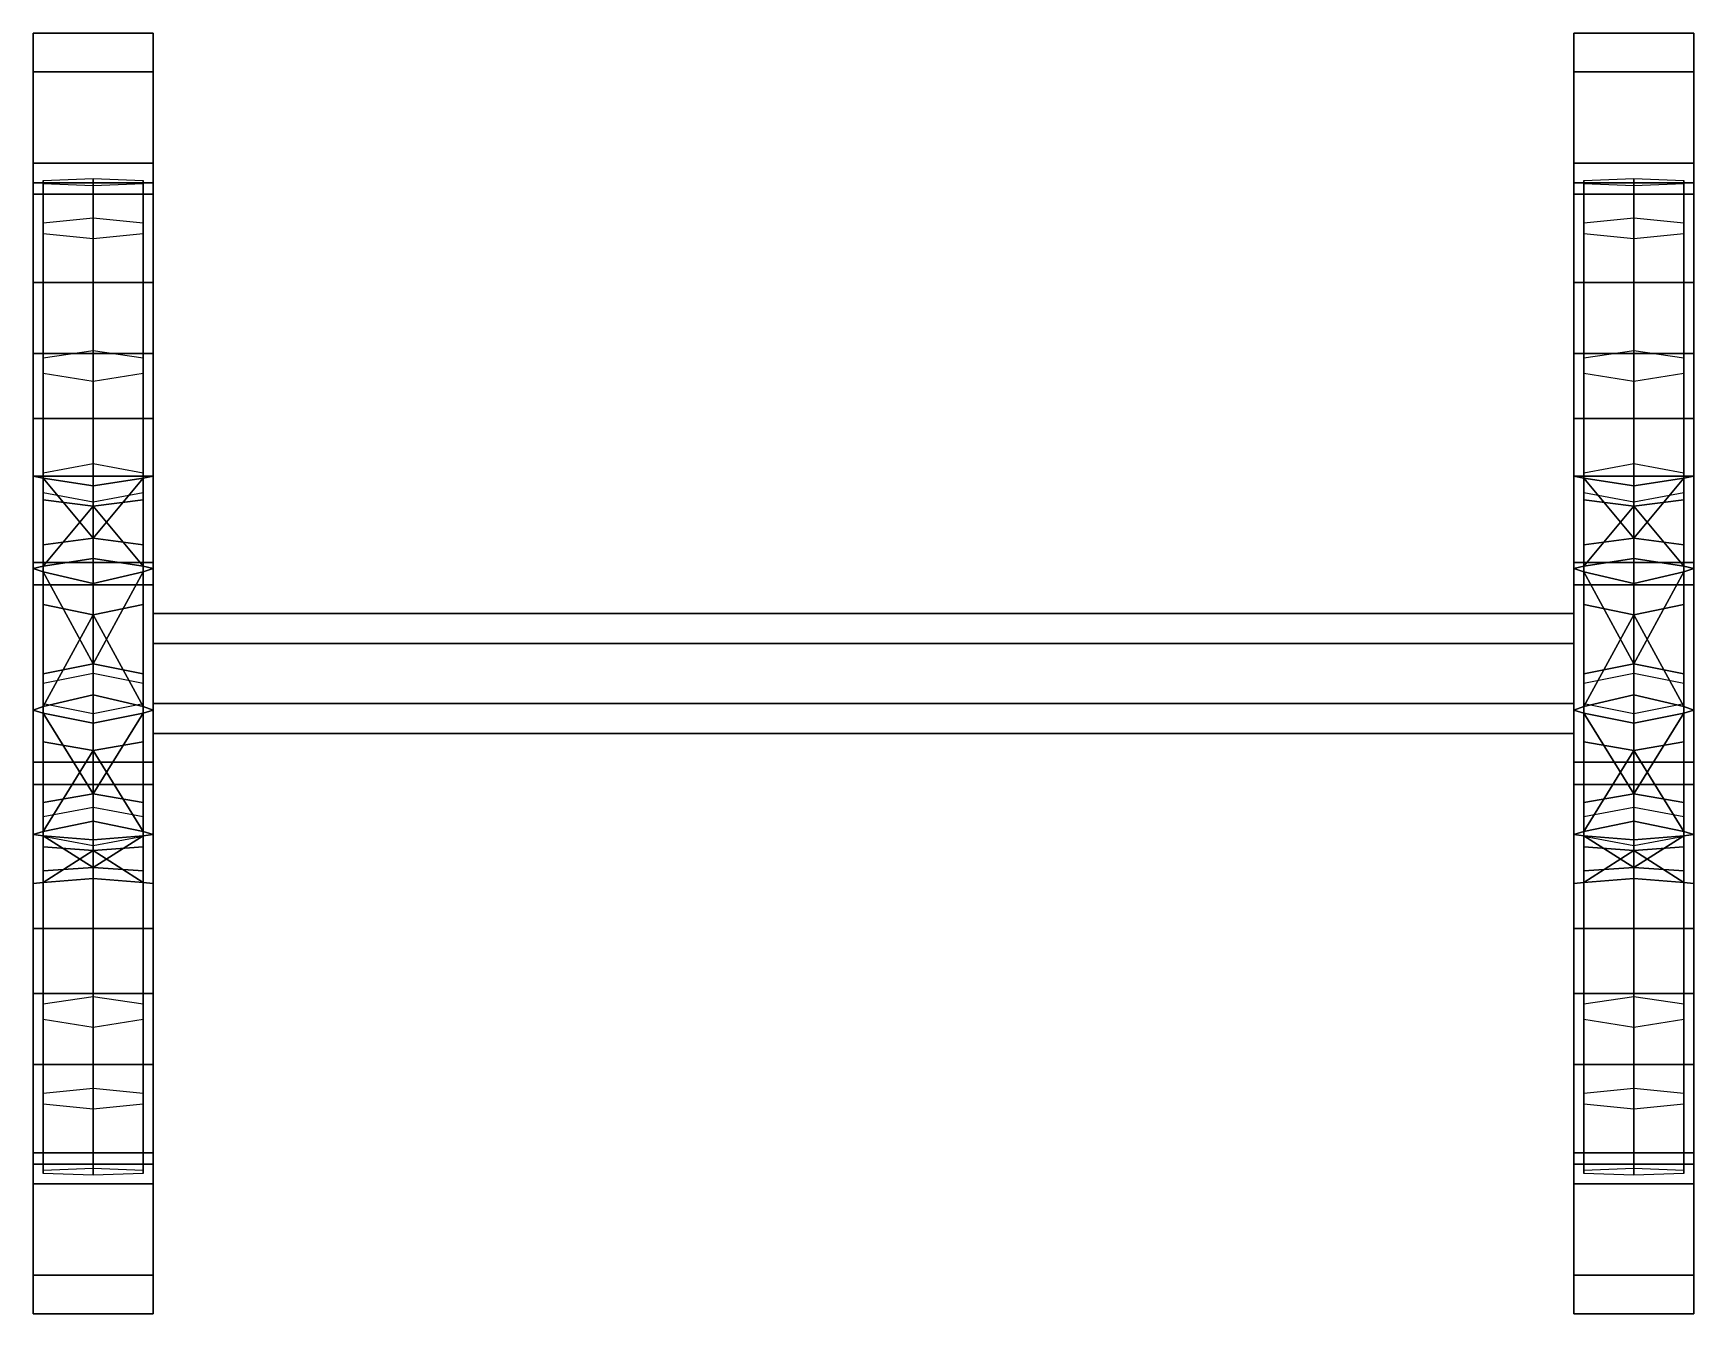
# Model space of a CAD drawing. Extents: x -0.83 to 0.83, y -0.64 to 0.64.
import ezdxf

# ---------------------------------------------------------------- set-up
doc = ezdxf.new("R2010")
doc.units = 0
doc.layers.add('WHEELS', color=2, linetype='CONTINUOUS')

msp = doc.modelspace()

# ---------------------------------------------------------------- linework, layer by layer
at = {"layer": 'WHEELS'}
for points in [[(-0.71, 0.6014, 0.2189), (-0.71, 0.64), (-0.83, 0.64), (-0.83, 0.6014, 0.2189)], [(-0.83, 0.6014, 0.2189), (-0.83, 0.64), (-0.83, 0.51), (-0.83, 0.4792, 0.1744)], [(-0.83, 0.64), (-0.83, 0.6014, -0.2189), (-0.83, 0.4792, -0.1744), (-0.83, 0.51)], [(-0.71, 0.64), (-0.71, 0.6014, -0.2189), (-0.83, 0.6014, -0.2189), (-0.83, 0.64)], [(-0.71, 0.4792, 0.1744), (-0.71, 0.51), (-0.71, 0.64), (-0.71, 0.6014, 0.2189)], [(-0.71, 0.51), (-0.71, 0.4792, -0.1744), (-0.71, 0.6014, -0.2189), (-0.71, 0.64)], [(0.83, 0.64), (0.83, 0.6014, -0.2189), (0.71, 0.6014, -0.2189), (0.71, 0.64)], [(0.71, 0.64), (0.71, 0.6014, -0.2189), (0.71, 0.4792, -0.1744), (0.71, 0.51)], [(0.71, 0.6014, 0.2189), (0.71, 0.64), (0.71, 0.51), (0.71, 0.4792, 0.1744)], [(0.83, 0.6014, 0.2189), (0.83, 0.64), (0.71, 0.64), (0.71, 0.6014, 0.2189)], [(0.83, 0.51), (0.83, 0.4792, -0.1744), (0.83, 0.6014, -0.2189), (0.83, 0.64)], [(0.83, 0.4792, 0.1744), (0.83, 0.51), (0.83, 0.64), (0.83, 0.6014, 0.2189)], [(-0.71, 0.6014, -0.2189), (-0.71, 0.4903, -0.4114), (-0.83, 0.4903, -0.4114), (-0.83, 0.6014, -0.2189)], [(-0.83, 0.6014, -0.2189), (-0.83, 0.4903, -0.4114), (-0.83, 0.3907, -0.3278), (-0.83, 0.4792, -0.1744)], [(-0.83, 0.4903, 0.4114), (-0.83, 0.6014, 0.2189), (-0.83, 0.4792, 0.1744), (-0.83, 0.3907, 0.3278)], [(-0.71, 0.4903, 0.4114), (-0.71, 0.6014, 0.2189), (-0.83, 0.6014, 0.2189), (-0.83, 0.4903, 0.4114)], [(-0.71, 0.4792, -0.1744), (-0.71, 0.3907, -0.3278), (-0.71, 0.4903, -0.4114), (-0.71, 0.6014, -0.2189)], [(-0.71, 0.3907, 0.3278), (-0.71, 0.4792, 0.1744), (-0.71, 0.6014, 0.2189), (-0.71, 0.4903, 0.4114)], [(0.83, 0.4903, 0.4114), (0.83, 0.6014, 0.2189), (0.71, 0.6014, 0.2189), (0.71, 0.4903, 0.4114)], [(0.71, 0.4903, 0.4114), (0.71, 0.6014, 0.2189), (0.71, 0.4792, 0.1744), (0.71, 0.3907, 0.3278)], [(0.71, 0.6014, -0.2189), (0.71, 0.4903, -0.4114), (0.71, 0.3907, -0.3278), (0.71, 0.4792, -0.1744)], [(0.83, 0.6014, -0.2189), (0.83, 0.4903, -0.4114), (0.71, 0.4903, -0.4114), (0.71, 0.6014, -0.2189)], [(0.83, 0.3907, 0.3278), (0.83, 0.4792, 0.1744), (0.83, 0.6014, 0.2189), (0.83, 0.4903, 0.4114)], [(0.83, 0.4792, -0.1744), (0.83, 0.3907, -0.3278), (0.83, 0.4903, -0.4114), (0.83, 0.6014, -0.2189)], [(-0.71, 0.51), (-0.71, 0.4792, 0.1744), (-0.83, 0.4792, 0.1744), (-0.83, 0.51)], [(-0.71, 0.4792, -0.1744), (-0.71, 0.51), (-0.83, 0.51), (-0.83, 0.4792, -0.1744)], [(0.83, 0.4792, -0.1744), (0.83, 0.51), (0.71, 0.51), (0.71, 0.4792, -0.1744)], [(0.83, 0.51), (0.83, 0.4792, 0.1744), (0.71, 0.4792, 0.1744), (0.71, 0.51)], [(-0.83, 0.4903, -0.4114), (-0.83, 0.32, -0.5543), (-0.83, 0.255, -0.4417), (-0.83, 0.3907, -0.3278)], [(-0.71, 0.4903, -0.4114), (-0.71, 0.32, -0.5543), (-0.83, 0.32, -0.5543), (-0.83, 0.4903, -0.4114)], [(-0.83, 0.32, 0.5543), (-0.83, 0.4903, 0.4114), (-0.83, 0.3907, 0.3278), (-0.83, 0.255, 0.4417)], [(-0.71, 0.32, 0.5543), (-0.71, 0.4903, 0.4114), (-0.83, 0.4903, 0.4114), (-0.83, 0.32, 0.5543)], [(-0.77, 0.1973, 0.0249), (-0.82, 0.1973, 0.0351), (-0.82, 0.4929, 0.0968), (-0.77, 0.4947, 0.087)], [(-0.82, 0.4929, 0.0968), (-0.82, 0.1973, 0.0351), (-0.82, 0.1951, 0.0745), (-0.82, 0.4894, 0.117)], [(-0.82, 0.4894, 0.117), (-0.82, 0.1951, 0.0745), (-0.77, 0.1875, 0.0835), (-0.77, 0.4876, 0.1268)], [(-0.72, 0.4929, 0.0968), (-0.72, 0.1973, 0.0351), (-0.77, 0.1973, 0.0249), (-0.77, 0.4947, 0.087)], [(-0.77, 0.1875, 0.0835), (-0.72, 0.1951, 0.0745), (-0.72, 0.4894, 0.117), (-0.77, 0.4876, 0.1268)], [(-0.72, 0.4894, 0.117), (-0.72, 0.1951, 0.0745), (-0.72, 0.1973, 0.0351), (-0.72, 0.4929, 0.0968)], [(-0.71, 0.3907, -0.3278), (-0.71, 0.255, -0.4417), (-0.71, 0.32, -0.5543), (-0.71, 0.4903, -0.4114)], [(-0.71, 0.255, 0.4417), (-0.71, 0.3907, 0.3278), (-0.71, 0.4903, 0.4114), (-0.71, 0.32, 0.5543)], [(0.71, 0.32, 0.5543), (0.71, 0.4903, 0.4114), (0.71, 0.3907, 0.3278), (0.71, 0.255, 0.4417)], [(0.83, 0.32, 0.5543), (0.83, 0.4903, 0.4114), (0.71, 0.4903, 0.4114), (0.71, 0.32, 0.5543)], [(0.83, 0.4903, -0.4114), (0.83, 0.32, -0.5543), (0.71, 0.32, -0.5543), (0.71, 0.4903, -0.4114)], [(0.71, 0.4903, -0.4114), (0.71, 0.32, -0.5543), (0.71, 0.255, -0.4417), (0.71, 0.3907, -0.3278)], [(0.77, 0.1973, 0.0249), (0.72, 0.1973, 0.0351), (0.72, 0.4929, 0.0968), (0.77, 0.4947, 0.087)], [(0.72, 0.4929, 0.0968), (0.72, 0.1973, 0.0351), (0.72, 0.1951, 0.0745), (0.72, 0.4894, 0.117)], [(0.72, 0.4894, 0.117), (0.72, 0.1951, 0.0745), (0.77, 0.1875, 0.0835), (0.77, 0.4876, 0.1268)], [(0.82, 0.4929, 0.0968), (0.82, 0.1973, 0.0351), (0.77, 0.1973, 0.0249), (0.77, 0.4947, 0.087)], [(0.77, 0.1875, 0.0835), (0.82, 0.1951, 0.0745), (0.82, 0.4894, 0.117), (0.77, 0.4876, 0.1268)], [(0.82, 0.4894, 0.117), (0.82, 0.1951, 0.0745), (0.82, 0.1973, 0.0351), (0.82, 0.4929, 0.0968)], [(0.83, 0.255, 0.4417), (0.83, 0.3907, 0.3278), (0.83, 0.4903, 0.4114), (0.83, 0.32, 0.5543)], [(0.83, 0.3907, -0.3278), (0.83, 0.255, -0.4417), (0.83, 0.32, -0.5543), (0.83, 0.4903, -0.4114)], [(-0.71, 0.3907, -0.3278), (-0.71, 0.4792, -0.1744), (-0.83, 0.4792, -0.1744), (-0.83, 0.3907, -0.3278)], [(-0.71, 0.4792, 0.1744), (-0.71, 0.3907, 0.3278), (-0.83, 0.3907, 0.3278), (-0.83, 0.4792, 0.1744)], [(0.83, 0.4792, 0.1744), (0.83, 0.3907, 0.3278), (0.71, 0.3907, 0.3278), (0.71, 0.4792, 0.1744)], [(0.83, 0.3907, -0.3278), (0.83, 0.4792, -0.1744), (0.71, 0.4792, -0.1744), (0.71, 0.3907, -0.3278)], [(-0.82, 0.4501, -0.2249), (-0.82, 0.1973, -0.0683), (-0.77, 0.1973, -0.0565), (-0.77, 0.4551, -0.2163)], [(-0.82, 0.4398, -0.2427), (-0.82, 0.1737, -0.0999), (-0.82, 0.1973, -0.0683), (-0.82, 0.4501, -0.2249)], [(-0.77, 0.1973, -0.0565), (-0.72, 0.1973, -0.0683), (-0.72, 0.4501, -0.2249), (-0.77, 0.4551, -0.2163)], [(-0.72, 0.4501, -0.2249), (-0.72, 0.1973, -0.0683), (-0.72, 0.1737, -0.0999), (-0.72, 0.4398, -0.2427)], [(0.72, 0.4501, -0.2249), (0.72, 0.1973, -0.0683), (0.77, 0.1973, -0.0565), (0.77, 0.4551, -0.2163)], [(0.72, 0.4398, -0.2427), (0.72, 0.1737, -0.0999), (0.72, 0.1973, -0.0683), (0.72, 0.4501, -0.2249)], [(0.77, 0.1973, -0.0565), (0.82, 0.1973, -0.0683), (0.82, 0.4501, -0.2249), (0.77, 0.4551, -0.2163)], [(0.82, 0.4501, -0.2249), (0.82, 0.1973, -0.0683), (0.82, 0.1737, -0.0999), (0.82, 0.4398, -0.2427)], [(-0.77, 0.1672, -0.1078), (-0.82, 0.1737, -0.0999), (-0.82, 0.4398, -0.2427), (-0.77, 0.4348, -0.2513)], [(-0.72, 0.4398, -0.2427), (-0.72, 0.1737, -0.0999), (-0.77, 0.1672, -0.1078), (-0.77, 0.4348, -0.2513)], [(0.77, 0.1672, -0.1078), (0.72, 0.1737, -0.0999), (0.72, 0.4398, -0.2427), (0.77, 0.4348, -0.2513)], [(0.82, 0.4398, -0.2427), (0.82, 0.1737, -0.0999), (0.77, 0.1672, -0.1078), (0.77, 0.4348, -0.2513)], [(-0.71, 0.255, -0.4417), (-0.71, 0.3907, -0.3278), (-0.83, 0.3907, -0.3278), (-0.83, 0.255, -0.4417)], [(-0.71, 0.3907, 0.3278), (-0.71, 0.255, 0.4417), (-0.83, 0.255, 0.4417), (-0.83, 0.3907, 0.3278)], [(0.83, 0.3907, 0.3278), (0.83, 0.255, 0.4417), (0.71, 0.255, 0.4417), (0.71, 0.3907, 0.3278)], [(0.83, 0.255, -0.4417), (0.83, 0.3907, -0.3278), (0.71, 0.3907, -0.3278), (0.71, 0.255, -0.4417)], [(-0.83, 0.32, -0.5543), (-0.83, 0.1111, -0.6303), (-0.83, 0.0886, -0.5023), (-0.83, 0.255, -0.4417)], [(-0.71, 0.32, -0.5543), (-0.71, 0.1111, -0.6303), (-0.83, 0.1111, -0.6303), (-0.83, 0.32, -0.5543)], [(-0.71, 0.1111, 0.6303), (-0.71, 0.32, 0.5543), (-0.83, 0.32, 0.5543), (-0.83, 0.1111, 0.6303)], [(-0.83, 0.1111, 0.6303), (-0.83, 0.32, 0.5543), (-0.83, 0.255, 0.4417), (-0.83, 0.0886, 0.5023)], [(-0.77, 0.1352, 0.1459), (-0.82, 0.1286, 0.1538), (-0.82, 0.3154, 0.391), (-0.77, 0.323, 0.3846)], [(-0.72, 0.3154, 0.391), (-0.72, 0.1286, 0.1538), (-0.77, 0.1352, 0.1459), (-0.77, 0.323, 0.3846)], [(-0.71, 0.255, -0.4417), (-0.71, 0.0886, -0.5023), (-0.71, 0.1111, -0.6303), (-0.71, 0.32, -0.5543)], [(-0.71, 0.0886, 0.5023), (-0.71, 0.255, 0.4417), (-0.71, 0.32, 0.5543), (-0.71, 0.1111, 0.6303)], [(0.71, 0.1111, 0.6303), (0.71, 0.32, 0.5543), (0.71, 0.255, 0.4417), (0.71, 0.0886, 0.5023)], [(0.83, 0.1111, 0.6303), (0.83, 0.32, 0.5543), (0.71, 0.32, 0.5543), (0.71, 0.1111, 0.6303)], [(0.71, 0.32, -0.5543), (0.71, 0.1111, -0.6303), (0.71, 0.0886, -0.5023), (0.71, 0.255, -0.4417)], [(0.83, 0.32, -0.5543), (0.83, 0.1111, -0.6303), (0.71, 0.1111, -0.6303), (0.71, 0.32, -0.5543)], [(0.77, 0.1352, 0.1459), (0.72, 0.1286, 0.1538), (0.72, 0.3154, 0.391), (0.77, 0.323, 0.3846)], [(0.82, 0.3154, 0.391), (0.82, 0.1286, 0.1538), (0.77, 0.1352, 0.1459), (0.77, 0.323, 0.3846)], [(0.83, 0.0886, 0.5023), (0.83, 0.255, 0.4417), (0.83, 0.32, 0.5543), (0.83, 0.1111, 0.6303)], [(0.83, 0.255, -0.4417), (0.83, 0.0886, -0.5023), (0.83, 0.1111, -0.6303), (0.83, 0.32, -0.5543)], [(-0.82, 0.3154, 0.391), (-0.82, 0.1286, 0.1538), (-0.82, 0.1015, 0.1825), (-0.82, 0.2997, 0.4042)], [(-0.82, 0.2997, 0.4042), (-0.82, 0.1015, 0.1825), (-0.77, 0.0899, 0.1845), (-0.77, 0.292, 0.4106)], [(-0.77, 0.0899, 0.1845), (-0.72, 0.1015, 0.1825), (-0.72, 0.2997, 0.4042), (-0.77, 0.292, 0.4106)], [(-0.72, 0.2997, 0.4042), (-0.72, 0.1015, 0.1825), (-0.72, 0.1286, 0.1538), (-0.72, 0.3154, 0.391)], [(0.72, 0.3154, 0.391), (0.72, 0.1286, 0.1538), (0.72, 0.1015, 0.1825), (0.72, 0.2997, 0.4042)], [(0.72, 0.2997, 0.4042), (0.72, 0.1015, 0.1825), (0.77, 0.0899, 0.1845), (0.77, 0.292, 0.4106)], [(0.77, 0.0899, 0.1845), (0.82, 0.1015, 0.1825), (0.82, 0.2997, 0.4042), (0.77, 0.292, 0.4106)], [(0.82, 0.2997, 0.4042), (0.82, 0.1015, 0.1825), (0.82, 0.1286, 0.1538), (0.82, 0.3154, 0.391)], [(-0.71, 0.0886, -0.5023), (-0.71, 0.255, -0.4417), (-0.83, 0.255, -0.4417), (-0.83, 0.0886, -0.5023)], [(-0.71, 0.255, 0.4417), (-0.71, 0.0886, 0.5023), (-0.83, 0.0886, 0.5023), (-0.83, 0.255, 0.4417)], [(0.83, 0.255, 0.4417), (0.83, 0.0886, 0.5023), (0.71, 0.0886, 0.5023), (0.71, 0.255, 0.4417)], [(0.83, 0.0886, -0.5023), (0.83, 0.255, -0.4417), (0.71, 0.255, -0.4417), (0.71, 0.0886, -0.5023)], [(-0.82, 0.2002, -0.4616), (-0.82, 0.1073, -0.1792), (-0.77, 0.1148, -0.1701), (-0.77, 0.2096, -0.4582)], [(-0.82, 0.1809, -0.4686), (-0.82, 0.0689, -0.1882), (-0.82, 0.1073, -0.1792), (-0.82, 0.2002, -0.4616)], [(-0.77, 0.1148, -0.1701), (-0.72, 0.1073, -0.1792), (-0.72, 0.2002, -0.4616), (-0.77, 0.2096, -0.4582)], [(-0.72, 0.2002, -0.4616), (-0.72, 0.1073, -0.1792), (-0.72, 0.0689, -0.1882), (-0.72, 0.1809, -0.4686)], [(0.72, 0.2002, -0.4616), (0.72, 0.1073, -0.1792), (0.77, 0.1148, -0.1701), (0.77, 0.2096, -0.4582)], [(0.72, 0.1809, -0.4686), (0.72, 0.0689, -0.1882), (0.72, 0.1073, -0.1792), (0.72, 0.2002, -0.4616)], [(0.77, 0.1148, -0.1701), (0.82, 0.1073, -0.1792), (0.82, 0.2002, -0.4616), (0.77, 0.2096, -0.4582)], [(0.82, 0.2002, -0.4616), (0.82, 0.1073, -0.1792), (0.82, 0.0689, -0.1882), (0.82, 0.1809, -0.4686)], [(-0.82, 0.1015, 0.1825), (-0.82, 0.1951, 0.0745), (-0.83, 0.1973, 0.0718), (-0.83, 0.105, 0.1819)], [(-0.82, 0.1951, 0.0745), (-0.82, 0.1973, -0.0683), (-0.83, 0.1973, -0.0718), (-0.83, 0.1973, 0.0718)], [(-0.82, 0.1973, -0.0683), (-0.82, 0.1073, -0.1792), (-0.83, 0.105, -0.1819), (-0.83, 0.1973, -0.0718)], [(-0.83, -0.0365, 0.2068), (-0.83, 0.105, 0.1819), (-0.83, 0.1973, 0.0718), (-0.83, -0.1609, 0.135)], [(-0.83, -0.1609, 0.135), (-0.83, 0.1973, 0.0718), (-0.83, 0.1973, -0.0718), (-0.83, -0.21)], [(-0.83, -0.21), (-0.83, 0.1973, -0.0718), (-0.83, 0.105, -0.1819), (-0.83, -0.1609, -0.135)], [(-0.82, 0.1973, -0.0683), (-0.77, 0.1973, 0.0249), (-0.77, 0.1973, -0.0565), (-0.82, 0.1973, -0.0683)], [(-0.82, 0.1973, 0.0351), (-0.77, 0.1973, 0.0249), (-0.82, 0.1973, -0.0683), (-0.82, 0.1973, 0.0351)], [(-0.82, 0.1951, 0.0745), (-0.82, 0.1973, 0.0351), (-0.82, 0.1973, -0.0683), (-0.82, 0.1951, 0.0745)], [(-0.82, 0.1973, -0.0683), (-0.82, 0.1737, -0.0999), (-0.82, 0.1073, -0.1792), (-0.82, 0.1973, -0.0683)], [(-0.82, 0.1015, 0.1825), (-0.82, 0.1286, 0.1538), (-0.82, 0.1951, 0.0745), (-0.82, 0.1015, 0.1825)], [(-0.82, 0.1951, 0.0745), (-0.77, 0.1352, 0.1459), (-0.77, 0.1875, 0.0835), (-0.82, 0.1951, 0.0745)], [(-0.82, 0.1286, 0.1538), (-0.77, 0.1352, 0.1459), (-0.82, 0.1951, 0.0745), (-0.82, 0.1286, 0.1538)], [(-0.77, 0.1973, 0.0249), (-0.72, 0.1973, -0.0683), (-0.77, 0.1973, -0.0565), (-0.77, 0.1973, 0.0249)], [(-0.72, 0.1973, 0.0351), (-0.72, 0.1973, -0.0683), (-0.77, 0.1973, 0.0249), (-0.72, 0.1973, 0.0351)], [(-0.77, 0.1352, 0.1459), (-0.72, 0.1951, 0.0745), (-0.77, 0.1875, 0.0835), (-0.77, 0.1352, 0.1459)], [(-0.72, 0.1286, 0.1538), (-0.72, 0.1951, 0.0745), (-0.77, 0.1352, 0.1459), (-0.72, 0.1286, 0.1538)], [(-0.72, 0.1015, 0.1825), (-0.71, 0.105, 0.1819), (-0.71, 0.1973, 0.0718), (-0.72, 0.1951, 0.0745)], [(-0.72, 0.1951, 0.0745), (-0.72, 0.1973, -0.0683), (-0.72, 0.1973, 0.0351), (-0.72, 0.1951, 0.0745)], [(-0.72, 0.1951, 0.0745), (-0.71, 0.1973, 0.0718), (-0.71, 0.1973, -0.0718), (-0.72, 0.1973, -0.0683)], [(-0.72, 0.1973, -0.0683), (-0.72, 0.1073, -0.1792), (-0.72, 0.1737, -0.0999), (-0.72, 0.1973, -0.0683)], [(-0.72, 0.1973, -0.0683), (-0.71, 0.1973, -0.0718), (-0.71, 0.105, -0.1819), (-0.72, 0.1073, -0.1792)], [(-0.72, 0.1015, 0.1825), (-0.72, 0.1951, 0.0745), (-0.72, 0.1286, 0.1538), (-0.72, 0.1015, 0.1825)], [(-0.71, -0.0365, 0.2068), (-0.71, -0.1609, 0.135), (-0.71, 0.1973, 0.0718), (-0.71, 0.105, 0.1819)], [(-0.71, -0.1609, 0.135), (-0.71, -0.21), (-0.71, 0.1973, -0.0718), (-0.71, 0.1973, 0.0718)], [(-0.71, -0.21), (-0.71, -0.1609, -0.135), (-0.71, 0.105, -0.1819), (-0.71, 0.1973, -0.0718)], [(0.72, 0.1015, 0.1825), (0.72, 0.1951, 0.0745), (0.71, 0.1973, 0.0718), (0.71, 0.105, 0.1819)], [(0.72, 0.1951, 0.0745), (0.72, 0.1973, -0.0683), (0.71, 0.1973, -0.0718), (0.71, 0.1973, 0.0718)], [(0.72, 0.1973, -0.0683), (0.72, 0.1073, -0.1792), (0.71, 0.105, -0.1819), (0.71, 0.1973, -0.0718)], [(0.71, -0.21), (0.71, 0.1973, -0.0718), (0.71, 0.105, -0.1819), (0.71, -0.1609, -0.135)], [(0.71, -0.1609, 0.135), (0.71, 0.1973, 0.0718), (0.71, 0.1973, -0.0718), (0.71, -0.21)], [(0.71, -0.0365, 0.2068), (0.71, 0.105, 0.1819), (0.71, 0.1973, 0.0718), (0.71, -0.1609, 0.135)], [(0.72, 0.1951, 0.0745), (0.72, 0.1973, 0.0351), (0.72, 0.1973, -0.0683), (0.72, 0.1951, 0.0745)], [(0.72, 0.1973, 0.0351), (0.77, 0.1973, 0.0249), (0.72, 0.1973, -0.0683), (0.72, 0.1973, 0.0351)], [(0.72, 0.1973, -0.0683), (0.77, 0.1973, 0.0249), (0.77, 0.1973, -0.0565), (0.72, 0.1973, -0.0683)], [(0.72, 0.1973, -0.0683), (0.72, 0.1737, -0.0999), (0.72, 0.1073, -0.1792), (0.72, 0.1973, -0.0683)], [(0.72, 0.1015, 0.1825), (0.72, 0.1286, 0.1538), (0.72, 0.1951, 0.0745), (0.72, 0.1015, 0.1825)], [(0.72, 0.1286, 0.1538), (0.77, 0.1352, 0.1459), (0.72, 0.1951, 0.0745), (0.72, 0.1286, 0.1538)], [(0.72, 0.1951, 0.0745), (0.77, 0.1352, 0.1459), (0.77, 0.1875, 0.0835), (0.72, 0.1951, 0.0745)], [(0.82, 0.1973, 0.0351), (0.82, 0.1973, -0.0683), (0.77, 0.1973, 0.0249), (0.82, 0.1973, 0.0351)], [(0.77, 0.1973, 0.0249), (0.82, 0.1973, -0.0683), (0.77, 0.1973, -0.0565), (0.77, 0.1973, 0.0249)], [(0.82, 0.1286, 0.1538), (0.82, 0.1951, 0.0745), (0.77, 0.1352, 0.1459), (0.82, 0.1286, 0.1538)], [(0.77, 0.1352, 0.1459), (0.82, 0.1951, 0.0745), (0.77, 0.1875, 0.0835), (0.77, 0.1352, 0.1459)], [(0.82, 0.1015, 0.1825), (0.83, 0.105, 0.1819), (0.83, 0.1973, 0.0718), (0.82, 0.1951, 0.0745)], [(0.82, 0.1951, 0.0745), (0.83, 0.1973, 0.0718), (0.83, 0.1973, -0.0718), (0.82, 0.1973, -0.0683)], [(0.82, 0.1951, 0.0745), (0.82, 0.1973, -0.0683), (0.82, 0.1973, 0.0351), (0.82, 0.1951, 0.0745)], [(0.82, 0.1973, -0.0683), (0.83, 0.1973, -0.0718), (0.83, 0.105, -0.1819), (0.82, 0.1073, -0.1792)], [(0.82, 0.1973, -0.0683), (0.82, 0.1073, -0.1792), (0.82, 0.1737, -0.0999), (0.82, 0.1973, -0.0683)], [(0.82, 0.1015, 0.1825), (0.82, 0.1951, 0.0745), (0.82, 0.1286, 0.1538), (0.82, 0.1015, 0.1825)], [(0.83, -0.21), (0.83, -0.1609, -0.135), (0.83, 0.105, -0.1819), (0.83, 0.1973, -0.0718)], [(0.83, -0.1609, 0.135), (0.83, -0.21), (0.83, 0.1973, -0.0718), (0.83, 0.1973, 0.0718)], [(0.83, -0.0365, 0.2068), (0.83, -0.1609, 0.135), (0.83, 0.1973, 0.0718), (0.83, 0.105, 0.1819)], [(-0.77, 0.0588, -0.19), (-0.82, 0.0689, -0.1882), (-0.82, 0.1809, -0.4686), (-0.77, 0.1716, -0.472)], [(-0.82, 0.1737, -0.0999), (-0.77, 0.1672, -0.1078), (-0.82, 0.1073, -0.1792), (-0.82, 0.1737, -0.0999)], [(-0.82, 0.1073, -0.1792), (-0.77, 0.1672, -0.1078), (-0.77, 0.1148, -0.1701), (-0.82, 0.1073, -0.1792)], [(-0.72, 0.1809, -0.4686), (-0.72, 0.0689, -0.1882), (-0.77, 0.0588, -0.19), (-0.77, 0.1716, -0.472)], [(-0.72, 0.1737, -0.0999), (-0.72, 0.1073, -0.1792), (-0.77, 0.1672, -0.1078), (-0.72, 0.1737, -0.0999)], [(-0.77, 0.1672, -0.1078), (-0.72, 0.1073, -0.1792), (-0.77, 0.1148, -0.1701), (-0.77, 0.1672, -0.1078)], [(0.77, 0.0588, -0.19), (0.72, 0.0689, -0.1882), (0.72, 0.1809, -0.4686), (0.77, 0.1716, -0.472)], [(0.72, 0.1737, -0.0999), (0.77, 0.1672, -0.1078), (0.72, 0.1073, -0.1792), (0.72, 0.1737, -0.0999)], [(0.72, 0.1073, -0.1792), (0.77, 0.1672, -0.1078), (0.77, 0.1148, -0.1701), (0.72, 0.1073, -0.1792)], [(0.82, 0.1809, -0.4686), (0.82, 0.0689, -0.1882), (0.77, 0.0588, -0.19), (0.77, 0.1716, -0.472)], [(0.82, 0.1737, -0.0999), (0.82, 0.1073, -0.1792), (0.77, 0.1672, -0.1078), (0.82, 0.1737, -0.0999)], [(0.77, 0.1672, -0.1078), (0.82, 0.1073, -0.1792), (0.77, 0.1148, -0.1701), (0.77, 0.1672, -0.1078)], [(-0.83, 0.1111, -0.6303), (-0.83, -0.1111, -0.6303), (-0.83, -0.0886, -0.5023), (-0.83, 0.0886, -0.5023)], [(-0.71, 0.1111, -0.6303), (-0.71, -0.1111, -0.6303), (-0.83, -0.1111, -0.6303), (-0.83, 0.1111, -0.6303)], [(-0.83, -0.1111, 0.6303), (-0.83, 0.1111, 0.6303), (-0.83, 0.0886, 0.5023), (-0.83, -0.0886, 0.5023)], [(-0.71, -0.1111, 0.6303), (-0.71, 0.1111, 0.6303), (-0.83, 0.1111, 0.6303), (-0.83, -0.1111, 0.6303)], [(-0.82, 0.1073, -0.1792), (-0.82, -0.033, -0.2062), (-0.83, -0.0365, -0.2068), (-0.83, 0.105, -0.1819)], [(-0.82, -0.0395, 0.205), (-0.82, 0.1015, 0.1825), (-0.83, 0.105, 0.1819), (-0.83, -0.0365, 0.2068)], [(-0.83, -0.1609, -0.135), (-0.83, 0.105, -0.1819), (-0.83, -0.0365, -0.2068)], [(-0.82, 0.1073, -0.1792), (-0.82, 0.0689, -0.1882), (-0.82, -0.033, -0.2062), (-0.82, 0.1073, -0.1792)], [(-0.82, -0.0395, 0.205), (-0.82, -0.0003, 0.2004), (-0.82, 0.1015, 0.1825), (-0.82, -0.0395, 0.205)], [(-0.82, -0.0003, 0.2004), (-0.77, 0.0097, 0.1987), (-0.82, 0.1015, 0.1825), (-0.82, -0.0003, 0.2004)], [(-0.82, 0.1015, 0.1825), (-0.77, 0.0097, 0.1987), (-0.77, 0.0899, 0.1845), (-0.82, 0.1015, 0.1825)], [(-0.72, -0.0003, 0.2004), (-0.72, 0.1015, 0.1825), (-0.77, 0.0097, 0.1987), (-0.72, -0.0003, 0.2004)], [(-0.77, 0.0097, 0.1987), (-0.72, 0.1015, 0.1825), (-0.77, 0.0899, 0.1845), (-0.77, 0.0097, 0.1987)], [(-0.72, 0.1073, -0.1792), (-0.72, -0.033, -0.2062), (-0.72, 0.0689, -0.1882), (-0.72, 0.1073, -0.1792)], [(-0.72, 0.1073, -0.1792), (-0.71, 0.105, -0.1819), (-0.71, -0.0365, -0.2068), (-0.72, -0.033, -0.2062)], [(-0.72, -0.0395, 0.205), (-0.71, -0.0365, 0.2068), (-0.71, 0.105, 0.1819), (-0.72, 0.1015, 0.1825)], [(-0.72, -0.0395, 0.205), (-0.72, 0.1015, 0.1825), (-0.72, -0.0003, 0.2004), (-0.72, -0.0395, 0.205)], [(-0.71, 0.0886, -0.5023), (-0.71, -0.0886, -0.5023), (-0.71, -0.1111, -0.6303), (-0.71, 0.1111, -0.6303)], [(-0.71, -0.0886, 0.5023), (-0.71, 0.0886, 0.5023), (-0.71, 0.1111, 0.6303), (-0.71, -0.1111, 0.6303)], [(-0.71, -0.1609, -0.135), (-0.71, -0.0365, -0.2068), (-0.71, -0.0365, -0.2068), (-0.71, 0.105, -0.1819)], [(0.83, -0.1111, 0.6303), (0.83, 0.1111, 0.6303), (0.71, 0.1111, 0.6303), (0.71, -0.1111, 0.6303)], [(0.71, -0.1111, 0.6303), (0.71, 0.1111, 0.6303), (0.71, 0.0886, 0.5023), (0.71, -0.0886, 0.5023)], [(0.83, 0.1111, -0.6303), (0.83, -0.1111, -0.6303), (0.71, -0.1111, -0.6303), (0.71, 0.1111, -0.6303)], [(0.71, 0.1111, -0.6303), (0.71, -0.1111, -0.6303), (0.71, -0.0886, -0.5023), (0.71, 0.0886, -0.5023)], [(0.72, 0.1073, -0.1792), (0.72, -0.033, -0.2062), (0.71, -0.0365, -0.2068), (0.71, 0.105, -0.1819)], [(0.72, -0.0395, 0.205), (0.72, 0.1015, 0.1825), (0.71, 0.105, 0.1819), (0.71, -0.0365, 0.2068)], [(0.71, -0.1609, -0.135), (0.71, 0.105, -0.1819), (0.71, -0.0365, -0.2068)], [(0.72, 0.1073, -0.1792), (0.72, 0.0689, -0.1882), (0.72, -0.033, -0.2062), (0.72, 0.1073, -0.1792)], [(0.72, 0.1015, 0.1825), (0.77, 0.0097, 0.1987), (0.77, 0.0899, 0.1845), (0.72, 0.1015, 0.1825)], [(0.72, -0.0395, 0.205), (0.72, -0.0003, 0.2004), (0.72, 0.1015, 0.1825), (0.72, -0.0395, 0.205)], [(0.72, -0.0003, 0.2004), (0.77, 0.0097, 0.1987), (0.72, 0.1015, 0.1825), (0.72, -0.0003, 0.2004)], [(0.77, 0.0097, 0.1987), (0.82, 0.1015, 0.1825), (0.77, 0.0899, 0.1845), (0.77, 0.0097, 0.1987)], [(0.82, -0.0003, 0.2004), (0.82, 0.1015, 0.1825), (0.77, 0.0097, 0.1987), (0.82, -0.0003, 0.2004)], [(0.82, 0.1073, -0.1792), (0.83, 0.105, -0.1819), (0.83, -0.0365, -0.2068), (0.82, -0.033, -0.2062)], [(0.82, 0.1073, -0.1792), (0.82, -0.033, -0.2062), (0.82, 0.0689, -0.1882), (0.82, 0.1073, -0.1792)], [(0.82, -0.0395, 0.205), (0.83, -0.0365, 0.2068), (0.83, 0.105, 0.1819), (0.82, 0.1015, 0.1825)], [(0.82, -0.0395, 0.205), (0.82, 0.1015, 0.1825), (0.82, -0.0003, 0.2004), (0.82, -0.0395, 0.205)], [(0.83, -0.0886, 0.5023), (0.83, 0.0886, 0.5023), (0.83, 0.1111, 0.6303), (0.83, -0.1111, 0.6303)], [(0.83, 0.0886, -0.5023), (0.83, -0.0886, -0.5023), (0.83, -0.1111, -0.6303), (0.83, 0.1111, -0.6303)], [(0.83, -0.1609, -0.135), (0.83, -0.0365, -0.2068), (0.83, -0.0365, -0.2068), (0.83, 0.105, -0.1819)], [(-0.71, -0.0886, -0.5023), (-0.71, 0.0886, -0.5023), (-0.83, 0.0886, -0.5023), (-0.83, -0.0886, -0.5023)], [(-0.71, 0.0886, 0.5023), (-0.71, -0.0886, 0.5023), (-0.83, -0.0886, 0.5023), (-0.83, 0.0886, 0.5023)], [(0.83, 0.0886, 0.5023), (0.83, -0.0886, 0.5023), (0.71, -0.0886, 0.5023), (0.71, 0.0886, 0.5023)], [(0.83, -0.0886, -0.5023), (0.83, 0.0886, -0.5023), (0.71, 0.0886, -0.5023), (0.71, -0.0886, -0.5023)], [(-0.82, 0.0689, -0.1882), (-0.77, 0.0588, -0.19), (-0.82, -0.033, -0.2062), (-0.82, 0.0689, -0.1882)], [(-0.72, 0.0689, -0.1882), (-0.72, -0.033, -0.2062), (-0.77, 0.0588, -0.19), (-0.72, 0.0689, -0.1882)], [(0.72, 0.0689, -0.1882), (0.77, 0.0588, -0.19), (0.72, -0.033, -0.2062), (0.72, 0.0689, -0.1882)], [(0.82, 0.0689, -0.1882), (0.82, -0.033, -0.2062), (0.77, 0.0588, -0.19), (0.82, 0.0689, -0.1882)], [(-0.82, -0.033, -0.2062), (-0.77, 0.0588, -0.19), (-0.77, -0.0214, -0.2042), (-0.82, -0.033, -0.2062)], [(-0.77, 0.0588, -0.19), (-0.72, -0.033, -0.2062), (-0.77, -0.0214, -0.2042), (-0.77, 0.0588, -0.19)], [(0.71, 0.03, 0.052), (0.71, 0.06), (-0.71, 0.06), (-0.71, 0.03, 0.052)], [(0.71, 0.06), (0.71, 0.03, -0.052), (-0.71, 0.03, -0.052), (-0.71, 0.06)], [(0.72, -0.033, -0.2062), (0.77, 0.0588, -0.19), (0.77, -0.0214, -0.2042), (0.72, -0.033, -0.2062)], [(0.77, 0.0588, -0.19), (0.82, -0.033, -0.2062), (0.77, -0.0214, -0.2042), (0.77, 0.0588, -0.19)], [(0.71, -0.03, 0.052), (0.71, 0.03, 0.052), (-0.71, 0.03, 0.052), (-0.71, -0.03, 0.052)], [(0.71, 0.03, -0.052), (0.71, -0.03, -0.052), (-0.71, -0.03, -0.052), (-0.71, 0.03, -0.052)], [(-0.77, 0.0097, 0.1987), (-0.82, -0.0003, 0.2004), (-0.82, -0.0098, 0.5023), (-0.77, 0.0002, 0.5023)], [(-0.72, -0.0098, 0.5023), (-0.72, -0.0003, 0.2004), (-0.77, 0.0097, 0.1987), (-0.77, 0.0002, 0.5023)], [(0.77, 0.0097, 0.1987), (0.72, -0.0003, 0.2004), (0.72, -0.0098, 0.5023), (0.77, 0.0002, 0.5023)], [(0.82, -0.0098, 0.5023), (0.82, -0.0003, 0.2004), (0.77, 0.0097, 0.1987), (0.77, 0.0002, 0.5023)], [(-0.82, -0.0098, 0.5023), (-0.82, -0.0003, 0.2004), (-0.82, -0.0395, 0.205), (-0.82, -0.0302, 0.5023)], [(-0.72, -0.0302, 0.5023), (-0.72, -0.0395, 0.205), (-0.72, -0.0003, 0.2004), (-0.72, -0.0098, 0.5023)], [(0.72, -0.0098, 0.5023), (0.72, -0.0003, 0.2004), (0.72, -0.0395, 0.205), (0.72, -0.0302, 0.5023)], [(0.82, -0.0302, 0.5023), (0.82, -0.0395, 0.205), (0.82, -0.0003, 0.2004), (0.82, -0.0098, 0.5023)], [(-0.82, -0.033, -0.2062), (-0.82, -0.1578, -0.1368), (-0.83, -0.1609, -0.135), (-0.83, -0.0365, -0.2068)], [(-0.82, -0.1434, -0.4823), (-0.82, -0.033, -0.2062), (-0.77, -0.0214, -0.2042), (-0.77, -0.134, -0.4857)], [(-0.82, -0.0302, 0.5023), (-0.82, -0.0395, 0.205), (-0.77, -0.0497, 0.1992), (-0.77, -0.0402, 0.5023)], [(-0.82, -0.1626, -0.4753), (-0.82, -0.0682, -0.1885), (-0.82, -0.033, -0.2062), (-0.82, -0.1434, -0.4823)], [(-0.82, -0.033, -0.2062), (-0.82, -0.0682, -0.1885), (-0.82, -0.1578, -0.1368), (-0.82, -0.033, -0.2062)], [(-0.77, -0.0214, -0.2042), (-0.72, -0.033, -0.2062), (-0.72, -0.1434, -0.4823), (-0.77, -0.134, -0.4857)], [(-0.77, -0.0497, 0.1992), (-0.72, -0.0395, 0.205), (-0.72, -0.0302, 0.5023), (-0.77, -0.0402, 0.5023)], [(-0.72, -0.1434, -0.4823), (-0.72, -0.033, -0.2062), (-0.72, -0.0682, -0.1885), (-0.72, -0.1626, -0.4753)], [(-0.72, -0.033, -0.2062), (-0.71, -0.0365, -0.2068), (-0.71, -0.1609, -0.135), (-0.72, -0.1578, -0.1368)], [(-0.72, -0.033, -0.2062), (-0.72, -0.1578, -0.1368), (-0.72, -0.0682, -0.1885), (-0.72, -0.033, -0.2062)], [(0.71, -0.06), (0.71, -0.03, 0.052), (-0.71, -0.03, 0.052), (-0.71, -0.06)], [(0.71, -0.03, -0.052), (0.71, -0.06), (-0.71, -0.06), (-0.71, -0.03, -0.052)], [(0.72, -0.033, -0.2062), (0.72, -0.1578, -0.1368), (0.71, -0.1609, -0.135), (0.71, -0.0365, -0.2068)], [(0.72, -0.1434, -0.4823), (0.72, -0.033, -0.2062), (0.77, -0.0214, -0.2042), (0.77, -0.134, -0.4857)], [(0.72, -0.0302, 0.5023), (0.72, -0.0395, 0.205), (0.77, -0.0497, 0.1992), (0.77, -0.0402, 0.5023)], [(0.72, -0.1626, -0.4753), (0.72, -0.0682, -0.1885), (0.72, -0.033, -0.2062), (0.72, -0.1434, -0.4823)], [(0.72, -0.033, -0.2062), (0.72, -0.0682, -0.1885), (0.72, -0.1578, -0.1368), (0.72, -0.033, -0.2062)], [(0.77, -0.0214, -0.2042), (0.82, -0.033, -0.2062), (0.82, -0.1434, -0.4823), (0.77, -0.134, -0.4857)], [(0.77, -0.0497, 0.1992), (0.82, -0.0395, 0.205), (0.82, -0.0302, 0.5023), (0.77, -0.0402, 0.5023)], [(0.82, -0.1434, -0.4823), (0.82, -0.033, -0.2062), (0.82, -0.0682, -0.1885), (0.82, -0.1626, -0.4753)], [(0.82, -0.033, -0.2062), (0.83, -0.0365, -0.2068), (0.83, -0.1609, -0.135), (0.82, -0.1578, -0.1368)], [(0.82, -0.033, -0.2062), (0.82, -0.1578, -0.1368), (0.82, -0.0682, -0.1885), (0.82, -0.033, -0.2062)], [(-0.82, -0.1621, 0.1317), (-0.82, -0.0395, 0.205), (-0.83, -0.0365, 0.2068), (-0.83, -0.1609, 0.135)], [(-0.82, -0.0395, 0.205), (-0.77, -0.1202, 0.1584), (-0.77, -0.0497, 0.1992), (-0.82, -0.0395, 0.205)], [(-0.82, -0.1291, 0.1533), (-0.77, -0.1202, 0.1584), (-0.82, -0.0395, 0.205), (-0.82, -0.1291, 0.1533)], [(-0.82, -0.1621, 0.1317), (-0.82, -0.1291, 0.1533), (-0.82, -0.0395, 0.205), (-0.82, -0.1621, 0.1317)], [(-0.77, -0.1202, 0.1584), (-0.72, -0.0395, 0.205), (-0.77, -0.0497, 0.1992), (-0.77, -0.1202, 0.1584)], [(-0.72, -0.1291, 0.1533), (-0.72, -0.0395, 0.205), (-0.77, -0.1202, 0.1584), (-0.72, -0.1291, 0.1533)], [(-0.72, -0.1621, 0.1317), (-0.71, -0.1609, 0.135), (-0.71, -0.0365, 0.2068), (-0.72, -0.0395, 0.205)], [(-0.72, -0.1621, 0.1317), (-0.72, -0.0395, 0.205), (-0.72, -0.1291, 0.1533), (-0.72, -0.1621, 0.1317)], [(0.72, -0.1621, 0.1317), (0.72, -0.0395, 0.205), (0.71, -0.0365, 0.2068), (0.71, -0.1609, 0.135)], [(0.72, -0.1621, 0.1317), (0.72, -0.1291, 0.1533), (0.72, -0.0395, 0.205), (0.72, -0.1621, 0.1317)], [(0.72, -0.1291, 0.1533), (0.77, -0.1202, 0.1584), (0.72, -0.0395, 0.205), (0.72, -0.1291, 0.1533)], [(0.72, -0.0395, 0.205), (0.77, -0.1202, 0.1584), (0.77, -0.0497, 0.1992), (0.72, -0.0395, 0.205)], [(0.82, -0.1291, 0.1533), (0.82, -0.0395, 0.205), (0.77, -0.1202, 0.1584), (0.82, -0.1291, 0.1533)], [(0.77, -0.1202, 0.1584), (0.82, -0.0395, 0.205), (0.77, -0.0497, 0.1992), (0.77, -0.1202, 0.1584)], [(0.82, -0.1621, 0.1317), (0.83, -0.1609, 0.135), (0.83, -0.0365, 0.2068), (0.82, -0.0395, 0.205)], [(0.82, -0.1621, 0.1317), (0.82, -0.0395, 0.205), (0.82, -0.1291, 0.1533), (0.82, -0.1621, 0.1317)], [(-0.77, -0.0771, -0.1834), (-0.82, -0.0682, -0.1885), (-0.82, -0.1626, -0.4753), (-0.77, -0.172, -0.4719)], [(-0.82, -0.0682, -0.1885), (-0.77, -0.0771, -0.1834), (-0.82, -0.1578, -0.1368), (-0.82, -0.0682, -0.1885)], [(-0.82, -0.1578, -0.1368), (-0.77, -0.0771, -0.1834), (-0.77, -0.1476, -0.1426), (-0.82, -0.1578, -0.1368)], [(-0.72, -0.1626, -0.4753), (-0.72, -0.0682, -0.1885), (-0.77, -0.0771, -0.1834), (-0.77, -0.172, -0.4719)], [(-0.72, -0.0682, -0.1885), (-0.72, -0.1578, -0.1368), (-0.77, -0.0771, -0.1834), (-0.72, -0.0682, -0.1885)], [(-0.77, -0.0771, -0.1834), (-0.72, -0.1578, -0.1368), (-0.77, -0.1476, -0.1426), (-0.77, -0.0771, -0.1834)], [(0.77, -0.0771, -0.1834), (0.72, -0.0682, -0.1885), (0.72, -0.1626, -0.4753), (0.77, -0.172, -0.4719)], [(0.72, -0.0682, -0.1885), (0.77, -0.0771, -0.1834), (0.72, -0.1578, -0.1368), (0.72, -0.0682, -0.1885)], [(0.72, -0.1578, -0.1368), (0.77, -0.0771, -0.1834), (0.77, -0.1476, -0.1426), (0.72, -0.1578, -0.1368)], [(0.82, -0.1626, -0.4753), (0.82, -0.0682, -0.1885), (0.77, -0.0771, -0.1834), (0.77, -0.172, -0.4719)], [(0.82, -0.0682, -0.1885), (0.82, -0.1578, -0.1368), (0.77, -0.0771, -0.1834), (0.82, -0.0682, -0.1885)], [(0.77, -0.0771, -0.1834), (0.82, -0.1578, -0.1368), (0.77, -0.1476, -0.1426), (0.77, -0.0771, -0.1834)], [(-0.71, -0.255, -0.4417), (-0.71, -0.0886, -0.5023), (-0.83, -0.0886, -0.5023), (-0.83, -0.255, -0.4417)], [(-0.83, -0.1111, -0.6303), (-0.83, -0.32, -0.5543), (-0.83, -0.255, -0.4417), (-0.83, -0.0886, -0.5023)], [(-0.83, -0.32, 0.5543), (-0.83, -0.1111, 0.6303), (-0.83, -0.0886, 0.5023), (-0.83, -0.255, 0.4417)], [(-0.71, -0.0886, 0.5023), (-0.71, -0.255, 0.4417), (-0.83, -0.255, 0.4417), (-0.83, -0.0886, 0.5023)], [(-0.71, -0.0886, -0.5023), (-0.71, -0.255, -0.4417), (-0.71, -0.32, -0.5543), (-0.71, -0.1111, -0.6303)], [(-0.71, -0.255, 0.4417), (-0.71, -0.0886, 0.5023), (-0.71, -0.1111, 0.6303), (-0.71, -0.32, 0.5543)], [(0.71, -0.1111, -0.6303), (0.71, -0.32, -0.5543), (0.71, -0.255, -0.4417), (0.71, -0.0886, -0.5023)], [(0.83, -0.255, -0.4417), (0.83, -0.0886, -0.5023), (0.71, -0.0886, -0.5023), (0.71, -0.255, -0.4417)], [(0.71, -0.32, 0.5543), (0.71, -0.1111, 0.6303), (0.71, -0.0886, 0.5023), (0.71, -0.255, 0.4417)], [(0.83, -0.0886, 0.5023), (0.83, -0.255, 0.4417), (0.71, -0.255, 0.4417), (0.71, -0.0886, 0.5023)], [(0.83, -0.0886, -0.5023), (0.83, -0.255, -0.4417), (0.83, -0.32, -0.5543), (0.83, -0.1111, -0.6303)], [(0.83, -0.255, 0.4417), (0.83, -0.0886, 0.5023), (0.83, -0.1111, 0.6303), (0.83, -0.32, 0.5543)], [(-0.71, -0.1111, -0.6303), (-0.71, -0.32, -0.5543), (-0.83, -0.32, -0.5543), (-0.83, -0.1111, -0.6303)], [(-0.71, -0.32, 0.5543), (-0.71, -0.1111, 0.6303), (-0.83, -0.1111, 0.6303), (-0.83, -0.32, 0.5543)], [(0.83, -0.1111, -0.6303), (0.83, -0.32, -0.5543), (0.71, -0.32, -0.5543), (0.71, -0.1111, -0.6303)], [(0.83, -0.32, 0.5543), (0.83, -0.1111, 0.6303), (0.71, -0.1111, 0.6303), (0.71, -0.32, 0.5543)], [(-0.77, -0.1202, 0.1584), (-0.82, -0.1291, 0.1533), (-0.82, -0.3303, 0.3785), (-0.77, -0.3227, 0.3849)], [(-0.82, -0.3303, 0.3785), (-0.82, -0.1291, 0.1533), (-0.82, -0.1621, 0.1317), (-0.82, -0.346, 0.3653)], [(-0.72, -0.3303, 0.3785), (-0.72, -0.1291, 0.1533), (-0.77, -0.1202, 0.1584), (-0.77, -0.3227, 0.3849)], [(-0.72, -0.346, 0.3653), (-0.72, -0.1621, 0.1317), (-0.72, -0.1291, 0.1533), (-0.72, -0.3303, 0.3785)], [(0.77, -0.1202, 0.1584), (0.72, -0.1291, 0.1533), (0.72, -0.3303, 0.3785), (0.77, -0.3227, 0.3849)], [(0.72, -0.3303, 0.3785), (0.72, -0.1291, 0.1533), (0.72, -0.1621, 0.1317), (0.72, -0.346, 0.3653)], [(0.82, -0.3303, 0.3785), (0.82, -0.1291, 0.1533), (0.77, -0.1202, 0.1584), (0.77, -0.3227, 0.3849)], [(0.82, -0.346, 0.3653), (0.82, -0.1621, 0.1317), (0.82, -0.1291, 0.1533), (0.82, -0.3303, 0.3785)], [(-0.82, -0.4198, -0.2773), (-0.82, -0.1578, -0.1368), (-0.77, -0.1476, -0.1426), (-0.77, -0.4148, -0.286)], [(-0.77, -0.1476, -0.1426), (-0.72, -0.1578, -0.1368), (-0.72, -0.4198, -0.2773), (-0.77, -0.4148, -0.286)], [(0.72, -0.4198, -0.2773), (0.72, -0.1578, -0.1368), (0.77, -0.1476, -0.1426), (0.77, -0.4148, -0.286)], [(0.77, -0.1476, -0.1426), (0.82, -0.1578, -0.1368), (0.82, -0.4198, -0.2773), (0.77, -0.4148, -0.286)], [(-0.82, -0.1578, -0.1368), (-0.82, -0.2088, -0.0033), (-0.83, -0.21), (-0.83, -0.1609, -0.135)], [(-0.82, -0.2088, -0.0033), (-0.82, -0.1621, 0.1317), (-0.83, -0.1609, 0.135), (-0.83, -0.21)], [(-0.82, -0.4301, -0.2596), (-0.82, -0.1734, -0.1005), (-0.82, -0.1578, -0.1368), (-0.82, -0.4198, -0.2773)], [(-0.82, -0.1578, -0.1368), (-0.82, -0.1734, -0.1005), (-0.82, -0.2088, -0.0033), (-0.82, -0.1578, -0.1368)], [(-0.82, -0.346, 0.3653), (-0.82, -0.1621, 0.1317), (-0.77, -0.1661, 0.1206), (-0.77, -0.3537, 0.3589)], [(-0.82, -0.1621, 0.1317), (-0.77, -0.194, 0.0441), (-0.77, -0.1661, 0.1206), (-0.82, -0.1621, 0.1317)], [(-0.82, -0.1974, 0.0345), (-0.77, -0.194, 0.0441), (-0.82, -0.1621, 0.1317), (-0.82, -0.1974, 0.0345)], [(-0.82, -0.2088, -0.0033), (-0.82, -0.1974, 0.0345), (-0.82, -0.1621, 0.1317), (-0.82, -0.2088, -0.0033)], [(-0.77, -0.1661, 0.1206), (-0.72, -0.1621, 0.1317), (-0.72, -0.346, 0.3653), (-0.77, -0.3537, 0.3589)], [(-0.77, -0.194, 0.0441), (-0.72, -0.1621, 0.1317), (-0.77, -0.1661, 0.1206), (-0.77, -0.194, 0.0441)], [(-0.72, -0.1974, 0.0345), (-0.72, -0.1621, 0.1317), (-0.77, -0.194, 0.0441), (-0.72, -0.1974, 0.0345)], [(-0.72, -0.4198, -0.2773), (-0.72, -0.1578, -0.1368), (-0.72, -0.1734, -0.1005), (-0.72, -0.4301, -0.2596)], [(-0.72, -0.1578, -0.1368), (-0.72, -0.2088, -0.0033), (-0.72, -0.1734, -0.1005), (-0.72, -0.1578, -0.1368)], [(-0.72, -0.1578, -0.1368), (-0.71, -0.1609, -0.135), (-0.71, -0.21), (-0.72, -0.2088, -0.0033)], [(-0.72, -0.2088, -0.0033), (-0.71, -0.21), (-0.71, -0.1609, 0.135), (-0.72, -0.1621, 0.1317)], [(-0.72, -0.2088, -0.0033), (-0.72, -0.1621, 0.1317), (-0.72, -0.1974, 0.0345), (-0.72, -0.2088, -0.0033)], [(0.72, -0.1578, -0.1368), (0.72, -0.2088, -0.0033), (0.71, -0.21), (0.71, -0.1609, -0.135)], [(0.72, -0.2088, -0.0033), (0.72, -0.1621, 0.1317), (0.71, -0.1609, 0.135), (0.71, -0.21)], [(0.72, -0.4301, -0.2596), (0.72, -0.1734, -0.1005), (0.72, -0.1578, -0.1368), (0.72, -0.4198, -0.2773)], [(0.72, -0.1578, -0.1368), (0.72, -0.1734, -0.1005), (0.72, -0.2088, -0.0033), (0.72, -0.1578, -0.1368)], [(0.72, -0.2088, -0.0033), (0.72, -0.1974, 0.0345), (0.72, -0.1621, 0.1317), (0.72, -0.2088, -0.0033)], [(0.72, -0.1974, 0.0345), (0.77, -0.194, 0.0441), (0.72, -0.1621, 0.1317), (0.72, -0.1974, 0.0345)], [(0.72, -0.1621, 0.1317), (0.77, -0.194, 0.0441), (0.77, -0.1661, 0.1206), (0.72, -0.1621, 0.1317)], [(0.72, -0.346, 0.3653), (0.72, -0.1621, 0.1317), (0.77, -0.1661, 0.1206), (0.77, -0.3537, 0.3589)], [(0.82, -0.1974, 0.0345), (0.82, -0.1621, 0.1317), (0.77, -0.194, 0.0441), (0.82, -0.1974, 0.0345)], [(0.77, -0.194, 0.0441), (0.82, -0.1621, 0.1317), (0.77, -0.1661, 0.1206), (0.77, -0.194, 0.0441)], [(0.77, -0.1661, 0.1206), (0.82, -0.1621, 0.1317), (0.82, -0.346, 0.3653), (0.77, -0.3537, 0.3589)], [(0.82, -0.4198, -0.2773), (0.82, -0.1578, -0.1368), (0.82, -0.1734, -0.1005), (0.82, -0.4301, -0.2596)], [(0.82, -0.1578, -0.1368), (0.83, -0.1609, -0.135), (0.83, -0.21), (0.82, -0.2088, -0.0033)], [(0.82, -0.1578, -0.1368), (0.82, -0.2088, -0.0033), (0.82, -0.1734, -0.1005), (0.82, -0.1578, -0.1368)], [(0.82, -0.2088, -0.0033), (0.83, -0.21), (0.83, -0.1609, 0.135), (0.82, -0.1621, 0.1317)], [(0.82, -0.2088, -0.0033), (0.82, -0.1621, 0.1317), (0.82, -0.1974, 0.0345), (0.82, -0.2088, -0.0033)], [(-0.77, -0.1769, -0.0909), (-0.82, -0.1734, -0.1005), (-0.82, -0.4301, -0.2596), (-0.77, -0.4351, -0.2509)], [(-0.82, -0.1734, -0.1005), (-0.77, -0.1769, -0.0909), (-0.82, -0.2088, -0.0033), (-0.82, -0.1734, -0.1005)], [(-0.82, -0.2088, -0.0033), (-0.77, -0.1769, -0.0909), (-0.77, -0.2048, -0.0144), (-0.82, -0.2088, -0.0033)], [(-0.72, -0.4301, -0.2596), (-0.72, -0.1734, -0.1005), (-0.77, -0.1769, -0.0909), (-0.77, -0.4351, -0.2509)], [(-0.72, -0.1734, -0.1005), (-0.72, -0.2088, -0.0033), (-0.77, -0.1769, -0.0909), (-0.72, -0.1734, -0.1005)], [(-0.77, -0.1769, -0.0909), (-0.72, -0.2088, -0.0033), (-0.77, -0.2048, -0.0144), (-0.77, -0.1769, -0.0909)], [(0.77, -0.1769, -0.0909), (0.72, -0.1734, -0.1005), (0.72, -0.4301, -0.2596), (0.77, -0.4351, -0.2509)], [(0.72, -0.1734, -0.1005), (0.77, -0.1769, -0.0909), (0.72, -0.2088, -0.0033), (0.72, -0.1734, -0.1005)], [(0.72, -0.2088, -0.0033), (0.77, -0.1769, -0.0909), (0.77, -0.2048, -0.0144), (0.72, -0.2088, -0.0033)], [(0.82, -0.4301, -0.2596), (0.82, -0.1734, -0.1005), (0.77, -0.1769, -0.0909), (0.77, -0.4351, -0.2509)], [(0.82, -0.1734, -0.1005), (0.82, -0.2088, -0.0033), (0.77, -0.1769, -0.0909), (0.82, -0.1734, -0.1005)], [(0.77, -0.1769, -0.0909), (0.82, -0.2088, -0.0033), (0.77, -0.2048, -0.0144), (0.77, -0.1769, -0.0909)], [(-0.77, -0.194, 0.0441), (-0.82, -0.1974, 0.0345), (-0.82, -0.4963, 0.0776), (-0.77, -0.4946, 0.0875)], [(-0.82, -0.4963, 0.0776), (-0.82, -0.1974, 0.0345), (-0.82, -0.2088, -0.0033), (-0.82, -0.4999, 0.0574)], [(-0.72, -0.4963, 0.0776), (-0.72, -0.1974, 0.0345), (-0.77, -0.194, 0.0441), (-0.77, -0.4946, 0.0875)], [(-0.72, -0.4999, 0.0574), (-0.72, -0.2088, -0.0033), (-0.72, -0.1974, 0.0345), (-0.72, -0.4963, 0.0776)], [(0.77, -0.194, 0.0441), (0.72, -0.1974, 0.0345), (0.72, -0.4963, 0.0776), (0.77, -0.4946, 0.0875)], [(0.72, -0.4963, 0.0776), (0.72, -0.1974, 0.0345), (0.72, -0.2088, -0.0033), (0.72, -0.4999, 0.0574)], [(0.82, -0.4963, 0.0776), (0.82, -0.1974, 0.0345), (0.77, -0.194, 0.0441), (0.77, -0.4946, 0.0875)], [(0.82, -0.4999, 0.0574), (0.82, -0.2088, -0.0033), (0.82, -0.1974, 0.0345), (0.82, -0.4963, 0.0776)], [(-0.82, -0.4999, 0.0574), (-0.82, -0.2088, -0.0033), (-0.77, -0.2048, -0.0144), (-0.77, -0.5016, 0.0476)], [(-0.77, -0.2048, -0.0144), (-0.72, -0.2088, -0.0033), (-0.72, -0.4999, 0.0574), (-0.77, -0.5016, 0.0476)], [(0.72, -0.4999, 0.0574), (0.72, -0.2088, -0.0033), (0.77, -0.2048, -0.0144), (0.77, -0.5016, 0.0476)], [(0.77, -0.2048, -0.0144), (0.82, -0.2088, -0.0033), (0.82, -0.4999, 0.0574), (0.77, -0.5016, 0.0476)], [(-0.83, -0.32, -0.5543), (-0.83, -0.4903, -0.4114), (-0.83, -0.3907, -0.3278), (-0.83, -0.255, -0.4417)], [(-0.71, -0.3907, -0.3278), (-0.71, -0.255, -0.4417), (-0.83, -0.255, -0.4417), (-0.83, -0.3907, -0.3278)], [(-0.71, -0.255, 0.4417), (-0.71, -0.3907, 0.3278), (-0.83, -0.3907, 0.3278), (-0.83, -0.255, 0.4417)], [(-0.83, -0.4903, 0.4114), (-0.83, -0.32, 0.5543), (-0.83, -0.255, 0.4417), (-0.83, -0.3907, 0.3278)], [(-0.71, -0.255, -0.4417), (-0.71, -0.3907, -0.3278), (-0.71, -0.4903, -0.4114), (-0.71, -0.32, -0.5543)], [(-0.71, -0.3907, 0.3278), (-0.71, -0.255, 0.4417), (-0.71, -0.32, 0.5543), (-0.71, -0.4903, 0.4114)], [(0.71, -0.32, -0.5543), (0.71, -0.4903, -0.4114), (0.71, -0.3907, -0.3278), (0.71, -0.255, -0.4417)], [(0.83, -0.3907, -0.3278), (0.83, -0.255, -0.4417), (0.71, -0.255, -0.4417), (0.71, -0.3907, -0.3278)], [(0.71, -0.4903, 0.4114), (0.71, -0.32, 0.5543), (0.71, -0.255, 0.4417), (0.71, -0.3907, 0.3278)], [(0.83, -0.255, 0.4417), (0.83, -0.3907, 0.3278), (0.71, -0.3907, 0.3278), (0.71, -0.255, 0.4417)], [(0.83, -0.255, -0.4417), (0.83, -0.3907, -0.3278), (0.83, -0.4903, -0.4114), (0.83, -0.32, -0.5543)], [(0.83, -0.3907, 0.3278), (0.83, -0.255, 0.4417), (0.83, -0.32, 0.5543), (0.83, -0.4903, 0.4114)], [(-0.71, -0.32, -0.5543), (-0.71, -0.4903, -0.4114), (-0.83, -0.4903, -0.4114), (-0.83, -0.32, -0.5543)], [(-0.71, -0.4903, 0.4114), (-0.71, -0.32, 0.5543), (-0.83, -0.32, 0.5543), (-0.83, -0.4903, 0.4114)], [(0.83, -0.32, -0.5543), (0.83, -0.4903, -0.4114), (0.71, -0.4903, -0.4114), (0.71, -0.32, -0.5543)], [(0.83, -0.4903, 0.4114), (0.83, -0.32, 0.5543), (0.71, -0.32, 0.5543), (0.71, -0.4903, 0.4114)], [(-0.71, -0.4792, -0.1744), (-0.71, -0.3907, -0.3278), (-0.83, -0.3907, -0.3278), (-0.83, -0.4792, -0.1744)], [(-0.83, -0.4903, -0.4114), (-0.83, -0.6014, -0.2189), (-0.83, -0.4792, -0.1744), (-0.83, -0.3907, -0.3278)], [(-0.83, -0.6014, 0.2189), (-0.83, -0.4903, 0.4114), (-0.83, -0.3907, 0.3278), (-0.83, -0.4792, 0.1744)], [(-0.71, -0.3907, 0.3278), (-0.71, -0.4792, 0.1744), (-0.83, -0.4792, 0.1744), (-0.83, -0.3907, 0.3278)], [(-0.71, -0.3907, -0.3278), (-0.71, -0.4792, -0.1744), (-0.71, -0.6014, -0.2189), (-0.71, -0.4903, -0.4114)], [(-0.71, -0.4792, 0.1744), (-0.71, -0.3907, 0.3278), (-0.71, -0.4903, 0.4114), (-0.71, -0.6014, 0.2189)], [(0.71, -0.4903, -0.4114), (0.71, -0.6014, -0.2189), (0.71, -0.4792, -0.1744), (0.71, -0.3907, -0.3278)], [(0.83, -0.4792, -0.1744), (0.83, -0.3907, -0.3278), (0.71, -0.3907, -0.3278), (0.71, -0.4792, -0.1744)], [(0.71, -0.6014, 0.2189), (0.71, -0.4903, 0.4114), (0.71, -0.3907, 0.3278), (0.71, -0.4792, 0.1744)], [(0.83, -0.3907, 0.3278), (0.83, -0.4792, 0.1744), (0.71, -0.4792, 0.1744), (0.71, -0.3907, 0.3278)], [(0.83, -0.3907, -0.3278), (0.83, -0.4792, -0.1744), (0.83, -0.6014, -0.2189), (0.83, -0.4903, -0.4114)], [(0.83, -0.4792, 0.1744), (0.83, -0.3907, 0.3278), (0.83, -0.4903, 0.4114), (0.83, -0.6014, 0.2189)], [(-0.71, -0.4792, 0.1744), (-0.71, -0.51), (-0.83, -0.51), (-0.83, -0.4792, 0.1744)], [(-0.83, -0.64), (-0.83, -0.6014, 0.2189), (-0.83, -0.4792, 0.1744), (-0.83, -0.51)], [(-0.71, -0.51), (-0.71, -0.4792, -0.1744), (-0.83, -0.4792, -0.1744), (-0.83, -0.51)], [(-0.83, -0.6014, -0.2189), (-0.83, -0.64), (-0.83, -0.51), (-0.83, -0.4792, -0.1744)], [(-0.71, -0.51), (-0.71, -0.4792, 0.1744), (-0.71, -0.6014, 0.2189), (-0.71, -0.64)], [(-0.71, -0.4792, -0.1744), (-0.71, -0.51), (-0.71, -0.64), (-0.71, -0.6014, -0.2189)], [(0.71, -0.6014, -0.2189), (0.71, -0.64), (0.71, -0.51), (0.71, -0.4792, -0.1744)], [(0.83, -0.51), (0.83, -0.4792, -0.1744), (0.71, -0.4792, -0.1744), (0.71, -0.51)], [(0.71, -0.64), (0.71, -0.6014, 0.2189), (0.71, -0.4792, 0.1744), (0.71, -0.51)], [(0.83, -0.4792, 0.1744), (0.83, -0.51), (0.71, -0.51), (0.71, -0.4792, 0.1744)], [(0.83, -0.4792, -0.1744), (0.83, -0.51), (0.83, -0.64), (0.83, -0.6014, -0.2189)], [(0.83, -0.51), (0.83, -0.4792, 0.1744), (0.83, -0.6014, 0.2189), (0.83, -0.64)], [(-0.71, -0.4903, -0.4114), (-0.71, -0.6014, -0.2189), (-0.83, -0.6014, -0.2189), (-0.83, -0.4903, -0.4114)], [(-0.71, -0.6014, 0.2189), (-0.71, -0.4903, 0.4114), (-0.83, -0.4903, 0.4114), (-0.83, -0.6014, 0.2189)], [(0.83, -0.4903, -0.4114), (0.83, -0.6014, -0.2189), (0.71, -0.6014, -0.2189), (0.71, -0.4903, -0.4114)], [(0.83, -0.6014, 0.2189), (0.83, -0.4903, 0.4114), (0.71, -0.4903, 0.4114), (0.71, -0.6014, 0.2189)], [(-0.71, -0.64), (-0.71, -0.6014, 0.2189), (-0.83, -0.6014, 0.2189), (-0.83, -0.64)], [(-0.71, -0.6014, -0.2189), (-0.71, -0.64), (-0.83, -0.64), (-0.83, -0.6014, -0.2189)], [(0.83, -0.6014, -0.2189), (0.83, -0.64), (0.71, -0.64), (0.71, -0.6014, -0.2189)], [(0.83, -0.64), (0.83, -0.6014, 0.2189), (0.71, -0.6014, 0.2189), (0.71, -0.64)]]:
    msp.add_3dface(points, dxfattribs=at)

doc.saveas('drawing.dxf')
